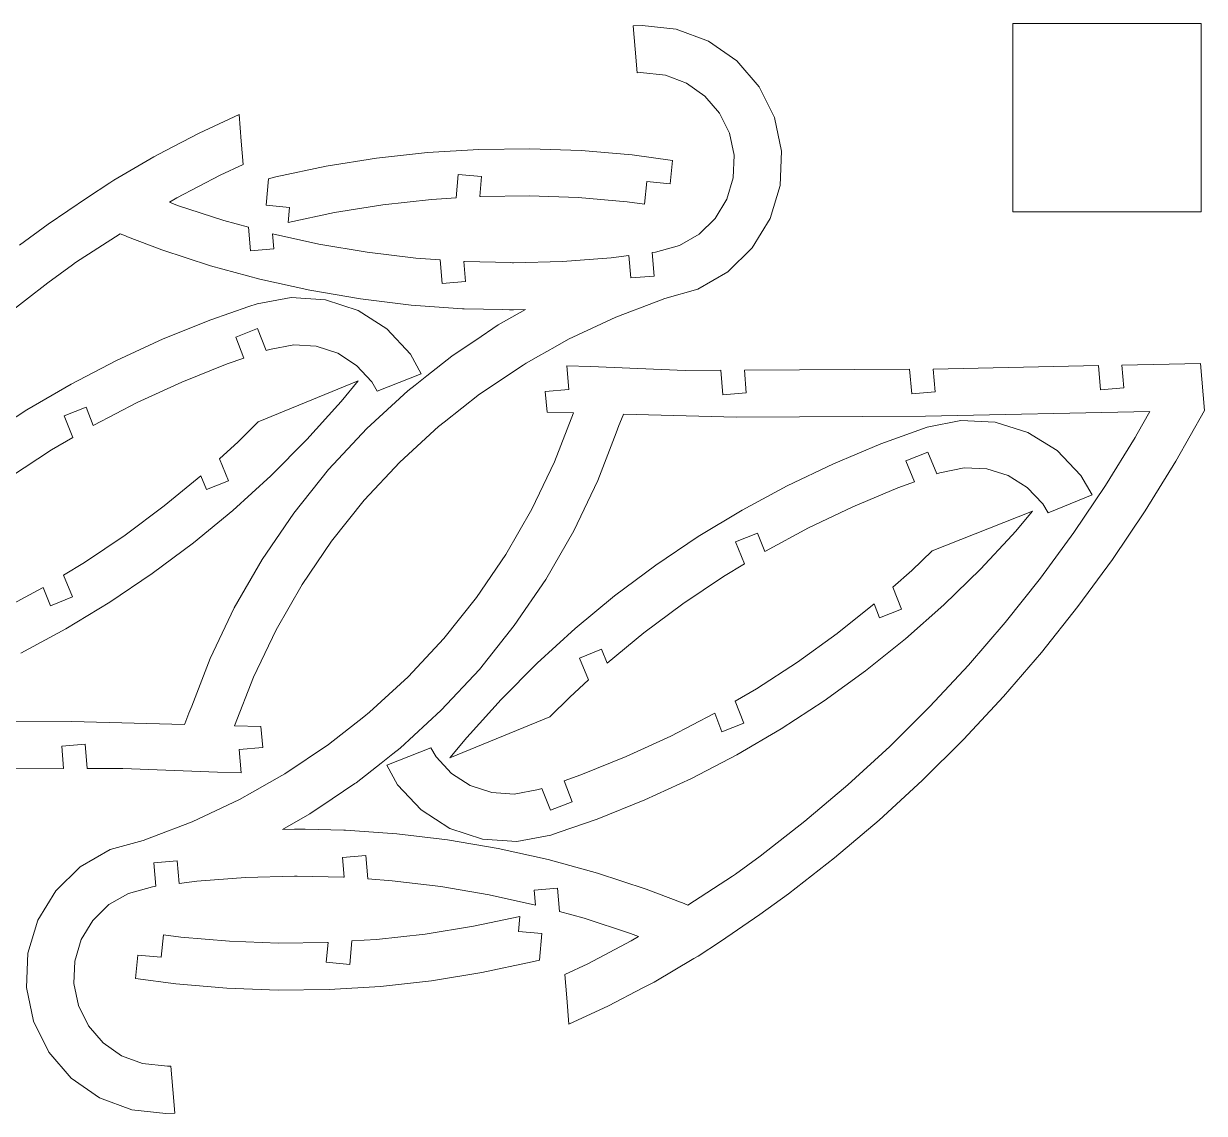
# Model space of a CAD drawing. Header units: millimetres. Extents: x -140 to 142, y -141 to 140.
# Drawn here: x -9.3 to 140.3, y -141.1 to -3 of the extents above; entities that cross this region are included whole.
import ezdxf

# ---------------------------------------------------------------- set-up
doc = ezdxf.new("R2010")
doc.units = ezdxf.units.MM
doc.header["$MEASUREMENT"] = 0
doc.layers.add('Layer 1', color=7, linetype='Continuous')

msp = doc.modelspace()

# ---------------------------------------------------------------- linework, layer by layer
at = {"layer": 'Layer 1', "lineweight": 20}
for points in [[(116.0317, -2.9766), (116.0317, -2.9766), (116.0317, -26.8432), (116.0317, -26.8432)], [(139.8984, -2.9766), (139.8984, -2.9766), (116.0317, -2.9766), (116.0317, -2.9766)], [(139.8984, -26.8432), (139.8984, -26.8432), (139.8984, -2.9766), (139.8984, -2.9766)], [(69.0688, -3.2104), (69.0688, -3.2104), (67.9568, -3.2568), (67.9568, -3.2568)], [(67.9568, -3.2568), (67.9568, -3.2568), (68.2052, -6.2349), (68.2052, -6.2349)], [(73.3999, -3.6727), (73.3999, -3.6727), (69.0688, -3.2104), (69.0688, -3.2104)], [(77.4803, -5.1969), (77.4803, -5.1969), (73.3999, -3.6727), (73.3999, -3.6727)], [(81.0539, -7.6873), (81.0539, -7.6873), (77.4803, -5.1969), (77.4803, -5.1969)], [(68.2052, -6.2349), (68.2052, -6.2349), (68.4531, -9.208), (68.4531, -9.208)], [(83.8966, -10.9876), (83.8966, -10.9876), (81.0539, -7.6873), (81.0539, -7.6873)], [(68.4531, -9.208), (68.4531, -9.208), (68.8756, -9.1903), (68.8756, -9.1903)], [(68.8756, -9.1903), (68.8756, -9.1903), (72.0176, -9.5257), (72.0176, -9.5257)], [(72.0176, -9.5257), (72.0176, -9.5257), (74.6869, -10.5228), (74.6869, -10.5228)], [(74.6869, -10.5228), (74.6869, -10.5228), (77.0246, -12.1519), (77.0246, -12.1519)], [(85.83, -14.8908), (85.83, -14.8908), (83.8966, -10.9876), (83.8966, -10.9876)], [(77.0246, -12.1519), (77.0246, -12.1519), (78.8842, -14.3109), (78.8842, -14.3109)], [(18.0092, -14.4978), (18.0092, -14.4978), (12.97, -16.8424), (12.97, -16.8424)], [(18.2892, -17.8548), (18.2892, -17.8548), (18.0092, -14.4978), (18.0092, -14.4978)], [(78.8842, -14.3109), (78.8842, -14.3109), (80.1489, -16.8642), (80.1489, -16.8642)], [(86.7327, -19.152), (86.7327, -19.152), (85.83, -14.8908), (85.83, -14.8908)], [(12.97, -16.8424), (12.97, -16.8424), (8.6399, -19.1089), (8.6399, -19.1089)], [(18.5371, -20.8278), (18.5371, -20.8278), (18.2892, -17.8548), (18.2892, -17.8548)], [(80.1489, -16.8642), (80.1489, -16.8642), (80.7395, -19.6518), (80.7395, -19.6518)], [(8.6399, -19.1089), (8.6399, -19.1089), (7.2164, -19.854), (7.2164, -19.854)], [(41.8876, -19.3051), (41.8876, -19.3051), (35.4331, -20.0204), (35.4331, -20.0204)], [(48.3694, -18.9064), (48.3694, -18.9064), (41.8876, -19.3051), (41.8876, -19.3051)], [(54.8629, -18.8252), (54.8629, -18.8252), (48.3694, -18.9064), (48.3694, -18.9064)], [(61.3526, -19.0619), (61.3526, -19.0619), (54.8629, -18.8252), (54.8629, -18.8252)], [(67.823, -19.6157), (67.823, -19.6157), (61.3526, -19.0619), (61.3526, -19.0619)], [(86.5482, -23.5038), (86.5482, -23.5038), (86.7327, -19.152), (86.7327, -19.152)], [(7.2164, -19.854), (7.2164, -19.854), (2.1585, -22.8254), (2.1585, -22.8254)], [(15.614, -22.18), (15.614, -22.18), (18.5371, -20.8278), (18.5371, -20.8278)], [(35.4331, -20.0204), (35.4331, -20.0204), (29.0213, -21.0506), (29.0213, -21.0506)], [(72.9037, -20.3022), (72.9037, -20.3022), (67.823, -19.6157), (67.823, -19.6157)], [(72.6265, -23.2778), (72.6265, -23.2778), (72.9037, -20.3022), (72.9037, -20.3022)], [(80.7395, -19.6518), (80.7395, -19.6518), (80.6188, -22.4986), (80.6188, -22.4986)], [(10.1193, -25.0562), (10.1193, -25.0562), (15.614, -22.18), (15.614, -22.18)], [(22.6676, -22.3933), (22.6676, -22.3933), (21.7501, -22.6346), (21.7501, -22.6346)], [(29.0213, -21.0506), (29.0213, -21.0506), (22.6676, -22.3933), (22.6676, -22.3933)], [(45.4941, -25.0612), (45.4941, -25.0612), (45.7708, -22.0907), (45.7708, -22.0907)], [(45.7708, -22.0907), (45.7708, -22.0907), (48.7413, -22.3675), (48.7413, -22.3675)], [(48.7413, -22.3675), (48.7413, -22.3675), (48.5076, -24.8758), (48.5076, -24.8758)], [(1.6171, -23.1434), (1.6171, -23.1434), (-1.1972, -24.9877), (-1.1972, -24.9877)], [(2.1585, -22.8254), (2.1585, -22.8254), (1.6171, -23.1434), (1.6171, -23.1434)], [(21.7501, -22.6346), (21.7501, -22.6346), (21.4376, -25.9887), (21.4376, -25.9887)], [(69.3908, -25.8484), (69.3908, -25.8484), (69.656, -23.0011), (69.656, -23.0011)], [(69.656, -23.0011), (69.656, -23.0011), (72.6265, -23.2778), (72.6265, -23.2778)], [(80.6188, -22.4986), (80.6188, -22.4986), (79.7944, -25.2262), (79.7944, -25.2262)], [(85.288, -27.6733), (85.288, -27.6733), (86.5482, -23.5038), (86.5482, -23.5038)], [(-1.1972, -24.9877), (-1.1972, -24.9877), (-6.1645, -28.3956), (-6.1645, -28.3956)], [(9.1891, -25.6026), (9.1891, -25.6026), (10.1193, -25.0562), (10.1193, -25.0562)], [(36.2355, -25.9347), (36.2355, -25.9347), (42.3997, -25.2516), (42.3997, -25.2516)], [(42.3997, -25.2516), (42.3997, -25.2516), (45.4941, -25.0612), (45.4941, -25.0612)], [(48.5076, -24.8758), (48.5076, -24.8758), (48.59, -24.8708), (48.59, -24.8708)], [(48.59, -24.8708), (48.59, -24.8708), (54.7915, -24.7933), (54.7915, -24.7933)], [(54.7915, -24.7933), (54.7915, -24.7933), (60.9893, -25.0193), (60.9893, -25.0193)], [(60.9893, -25.0193), (60.9893, -25.0193), (67.1687, -25.5481), (67.1687, -25.5481)], [(79.7944, -25.2262), (79.7944, -25.2262), (78.3181, -27.6633), (78.3181, -27.6633)], [(10.1905, -26.0037), (10.1905, -26.0037), (9.1891, -25.6026), (9.1891, -25.6026)], [(16.0857, -27.9301), (16.0857, -27.9301), (10.1905, -26.0037), (10.1905, -26.0037)], [(21.4376, -25.9887), (21.4376, -25.9887), (24.4081, -26.2654), (24.4081, -26.2654)], [(24.4081, -26.2654), (24.4081, -26.2654), (24.2315, -28.1612), (24.2315, -28.1612)], [(24.2315, -28.1612), (24.2315, -28.1612), (30.1121, -26.9186), (30.1121, -26.9186)], [(30.1121, -26.9186), (30.1121, -26.9186), (36.2355, -25.9347), (36.2355, -25.9347)], [(67.1687, -25.5481), (67.1687, -25.5481), (69.3908, -25.8484), (69.3908, -25.8484)], [(116.0317, -26.8432), (116.0317, -26.8432), (139.8984, -26.8432), (139.8984, -26.8432)], [(-6.1645, -28.3956), (-6.1645, -28.3956), (-9.8207, -31.0293), (-9.8207, -31.0293)], [(19.1924, -28.7794), (19.1924, -28.7794), (16.0857, -27.9301), (16.0857, -27.9301)], [(78.3181, -27.6633), (78.3181, -27.6633), (76.2825, -29.6571), (76.2825, -29.6571)], [(83.0313, -31.3989), (83.0313, -31.3989), (85.288, -27.6733), (85.288, -27.6733)], [(-2.7262, -33.2606), (-2.7262, -33.2606), (2.9553, -29.6091), (2.9553, -29.6091)], [(2.9553, -29.6091), (2.9553, -29.6091), (3.6106, -29.8716), (3.6106, -29.8716)], [(3.6106, -29.8716), (3.6106, -29.8716), (3.8891, -29.9832), (3.8891, -29.9832)], [(19.4403, -31.7525), (19.4403, -31.7525), (19.1924, -28.7794), (19.1924, -28.7794)], [(28.1234, -30.9067), (28.1234, -30.9067), (22.2551, -29.6071), (22.2551, -29.6071)], [(22.2551, -29.6071), (22.2551, -29.6071), (22.4133, -31.5045), (22.4133, -31.5045)], [(76.2825, -29.6571), (76.2825, -29.6571), (73.8152, -31.0825), (73.8152, -31.0825)], [(3.8891, -29.9832), (3.8891, -29.9832), (8.1989, -31.6289), (8.1989, -31.6289)], [(34.237, -31.9498), (34.237, -31.9498), (28.1234, -30.9067), (28.1234, -30.9067)], [(73.8152, -31.0825), (73.8152, -31.0825), (70.7722, -31.9337), (70.7722, -31.9337)], [(79.9195, -34.4468), (79.9195, -34.4468), (83.0313, -31.3989), (83.0313, -31.3989)], [(8.1989, -31.6289), (8.1989, -31.6289), (14.3717, -33.6459), (14.3717, -33.6459)], [(22.4133, -31.5045), (22.4133, -31.5045), (19.4403, -31.7525), (19.4403, -31.7525)], [(40.3943, -32.6927), (40.3943, -32.6927), (34.237, -31.9498), (34.237, -31.9498)], [(43.4867, -32.913), (43.4867, -32.913), (40.3943, -32.6927), (40.3943, -32.6927)], [(65.165, -32.6362), (65.165, -32.6362), (58.9808, -33.1052), (58.9808, -33.1052)], [(67.3899, -32.3575), (67.3899, -32.3575), (65.165, -32.6362), (65.165, -32.6362)], [(67.6275, -35.2072), (67.6275, -35.2072), (67.3899, -32.3575), (67.3899, -32.3575)], [(70.7722, -31.9337), (70.7722, -31.9337), (70.3526, -31.9863), (70.3526, -31.9863)], [(70.3526, -31.9863), (70.3526, -31.9863), (70.6005, -34.9593), (70.6005, -34.9593)], [(-6.2375, -35.8009), (-6.2375, -35.8009), (-3.1097, -33.5349), (-3.1097, -33.5349)], [(-3.1097, -33.5349), (-3.1097, -33.5349), (-2.7262, -33.2606), (-2.7262, -33.2606)], [(14.3717, -33.6459), (14.3717, -33.6459), (20.6358, -35.3585), (20.6358, -35.3585)], [(43.7346, -35.886), (43.7346, -35.886), (43.4867, -32.913), (43.4867, -32.913)], [(46.5806, -33.1335), (46.5806, -33.1335), (46.4983, -33.1276), (46.4983, -33.1276)], [(46.4983, -33.1276), (46.4983, -33.1276), (46.7076, -35.6381), (46.7076, -35.6381)], [(52.4206, -33.2631), (52.4206, -33.2631), (46.5806, -33.1335), (46.5806, -33.1335)], [(52.6477, -33.2681), (52.6477, -33.2681), (52.4206, -33.2631), (52.4206, -33.2631)], [(52.781, -33.271), (52.781, -33.271), (52.6477, -33.2681), (52.6477, -33.2681)], [(58.9808, -33.1052), (58.9808, -33.1052), (52.781, -33.271), (52.781, -33.271)], [(-11.8837, -40.2157), (-11.8837, -40.2157), (-6.2375, -35.8009), (-6.2375, -35.8009)], [(20.6358, -35.3585), (20.6358, -35.3585), (26.9762, -36.7627), (26.9762, -36.7627)], [(46.7076, -35.6381), (46.7076, -35.6381), (43.7346, -35.886), (43.7346, -35.886)], [(70.6005, -34.9593), (70.6005, -34.9593), (67.6275, -35.2072), (67.6275, -35.2072)], [(76.1479, -36.6257), (76.1479, -36.6257), (79.9195, -34.4468), (79.9195, -34.4468)], [(26.9762, -36.7627), (26.9762, -36.7627), (33.3778, -37.855), (33.3778, -37.855)], [(71.9531, -37.7991), (71.9531, -37.7991), (76.1479, -36.6257), (76.1479, -36.6257)], [(19.2579, -38.8326), (19.2579, -38.8326), (14.4126, -40.5084), (14.4126, -40.5084)], [(20.3095, -38.4688), (20.3095, -38.4688), (19.2579, -38.8326), (19.2579, -38.8326)], [(24.5911, -37.6681), (24.5911, -37.6681), (20.3095, -38.4688), (20.3095, -38.4688)], [(28.9375, -37.9564), (28.9375, -37.9564), (24.5911, -37.6681), (24.5911, -37.6681)], [(33.0757, -39.3158), (33.0757, -39.3158), (28.9375, -37.9564), (28.9375, -37.9564)], [(33.3778, -37.855), (33.3778, -37.855), (39.825, -38.6328), (39.825, -38.6328)], [(39.825, -38.6328), (39.825, -38.6328), (46.3026, -39.0943), (46.3026, -39.0943)], [(65.7532, -40.1505), (65.7532, -40.1505), (70.8716, -38.2093), (70.8716, -38.2093)], [(70.8716, -38.2093), (70.8716, -38.2093), (71.9531, -37.7991), (71.9531, -37.7991)], [(36.7462, -41.6609), (36.7462, -41.6609), (33.0757, -39.3158), (33.0757, -39.3158)], [(46.3026, -39.0943), (46.3026, -39.0943), (46.523, -39.0992), (46.523, -39.0992)], [(46.523, -39.0992), (46.523, -39.0992), (51.4111, -39.2077), (51.4111, -39.2077)], [(54.2957, -39.1982), (54.2957, -39.1982), (50.8429, -41.1527), (50.8429, -41.1527)], [(51.4111, -39.2077), (51.4111, -39.2077), (52.2887, -39.2271), (52.2887, -39.2271)], [(52.2887, -39.2271), (52.2887, -39.2271), (52.5158, -39.2322), (52.5158, -39.2322)], [(52.5158, -39.2322), (52.5158, -39.2322), (52.7951, -39.2384), (52.7951, -39.2384)], [(52.7951, -39.2384), (52.7951, -39.2384), (54.2957, -39.1982), (54.2957, -39.1982)], [(59.7504, -42.9677), (59.7504, -42.9677), (65.7532, -40.1505), (65.7532, -40.1505)], [(14.4126, -40.5084), (14.4126, -40.5084), (8.3864, -42.9289), (8.3864, -42.9289)], [(17.5743, -42.7051), (17.5743, -42.7051), (20.3509, -41.614), (20.3509, -41.614)], [(20.3509, -41.614), (20.3509, -41.614), (21.4419, -44.3906), (21.4419, -44.3906)], [(39.7188, -44.8446), (39.7188, -44.8446), (36.7462, -41.6609), (36.7462, -41.6609)], [(50.8429, -41.1527), (50.8429, -41.1527), (47.9842, -43.0725), (47.9842, -43.0725)], [(8.3864, -42.9289), (8.3864, -42.9289), (2.4862, -45.6413), (2.4862, -45.6413)], [(18.6201, -45.3666), (18.6201, -45.3666), (17.5743, -42.7051), (17.5743, -42.7051)], [(47.9842, -43.0725), (47.9842, -43.0725), (45.1255, -44.9922), (45.1255, -44.9922)], [(58.0757, -43.9157), (58.0757, -43.9157), (59.7504, -42.9677), (59.7504, -42.9677)], [(21.4419, -44.3906), (21.4419, -44.3906), (21.8416, -44.2524), (21.8416, -44.2524)], [(21.8416, -44.2524), (21.8416, -44.2524), (24.9477, -43.6715), (24.9477, -43.6715)], [(24.9477, -43.6715), (24.9477, -43.6715), (27.7908, -43.8602), (27.7908, -43.8602)], [(27.7908, -43.8602), (27.7908, -43.8602), (30.4979, -44.7494), (30.4979, -44.7494)], [(30.4979, -44.7494), (30.4979, -44.7494), (32.899, -46.2835), (32.899, -46.2835)], [(41.0863, -47.3477), (41.0863, -47.3477), (39.7188, -44.8446), (39.7188, -44.8446)], [(55.9409, -45.1241), (55.9409, -45.1241), (58.0757, -43.9157), (58.0757, -43.9157)], [(2.4862, -45.6413), (2.4862, -45.6413), (-3.2747, -48.639), (-3.2747, -48.639)], [(10.746, -48.4112), (10.746, -48.4112), (16.501, -46.0996), (16.501, -46.0996)], [(16.501, -46.0996), (16.501, -46.0996), (18.6201, -45.3666), (18.6201, -45.3666)], [(32.899, -46.2835), (32.899, -46.2835), (34.8438, -48.3662), (34.8438, -48.3662)], [(44.96, -45.1034), (44.96, -45.1034), (41.8092, -47.5877), (41.8092, -47.5877)], [(45.1255, -44.9922), (45.1255, -44.9922), (44.96, -45.1034), (44.96, -45.1034)], [(48.4751, -49.9309), (48.4751, -49.9309), (53.9799, -46.2342), (53.9799, -46.2342)], [(53.9799, -46.2342), (53.9799, -46.2342), (54.3658, -46.0157), (54.3658, -46.0157)], [(54.3658, -46.0157), (54.3658, -46.0157), (55.9409, -45.1241), (55.9409, -45.1241)], [(62.5259, -46.4328), (62.5259, -46.4328), (59.5258, -46.3555), (59.5258, -46.3555)], [(59.5258, -46.3555), (59.5258, -46.3555), (59.7737, -49.3285), (59.7737, -49.3285)], [(126.8777, -46.282), (126.8777, -46.282), (105.962, -46.7632), (105.962, -46.7632)], [(127.1353, -49.3711), (127.1353, -49.3711), (126.8777, -46.282), (126.8777, -46.282)], [(139.8151, -46.0375), (139.8151, -46.0375), (129.8701, -46.2663), (129.8701, -46.2663)], [(129.8701, -46.2663), (129.8701, -46.2663), (130.1083, -49.1232), (130.1083, -49.1232)], [(140.3108, -51.9824), (140.3108, -51.9824), (139.8151, -46.0375), (139.8151, -46.0375)], [(35.4889, -49.5473), (35.4889, -49.5473), (41.0863, -47.3477), (41.0863, -47.3477)], [(41.8092, -47.5877), (41.8092, -47.5877), (40.311, -48.769), (40.311, -48.769)], [(74.5419, -46.9276), (74.5419, -46.9276), (62.5259, -46.4328), (62.5259, -46.4328)], [(79.0305, -46.9041), (79.0305, -46.9041), (74.5419, -46.9276), (74.5419, -46.9276)], [(79.2881, -49.9933), (79.2881, -49.9933), (79.0305, -46.9041), (79.0305, -46.9041)], [(102.9696, -46.7789), (102.9696, -46.7789), (82.0229, -46.8885), (82.0229, -46.8885)], [(82.0229, -46.8885), (82.0229, -46.8885), (82.2611, -49.7453), (82.2611, -49.7453)], [(103.2272, -49.868), (103.2272, -49.868), (102.9696, -46.7789), (102.9696, -46.7789)], [(105.962, -46.7632), (105.962, -46.7632), (106.2002, -49.6201), (106.2002, -49.6201)], [(-3.2747, -48.639), (-3.2747, -48.639), (-8.8818, -51.915), (-8.8818, -51.915)], [(5.1108, -51.0016), (5.1108, -51.0016), (10.746, -48.4112), (10.746, -48.4112)], [(33.0875, -48.2448), (33.0875, -48.2448), (20.4153, -53.4344), (20.4153, -53.4344)], [(30.9582, -50.8502), (30.9582, -50.8502), (33.0875, -48.2448), (33.0875, -48.2448)], [(34.8438, -48.3662), (34.8438, -48.3662), (35.4889, -49.5473), (35.4889, -49.5473)], [(40.311, -48.769), (40.311, -48.769), (39.3954, -49.4909), (39.3954, -49.4909)], [(59.7737, -49.3285), (59.7737, -49.3285), (56.8007, -49.5765), (56.8007, -49.5765)], [(130.1083, -49.1232), (130.1083, -49.1232), (127.1353, -49.3711), (127.1353, -49.3711)], [(30.5375, -51.3163), (30.5375, -51.3163), (30.9582, -50.8502), (30.9582, -50.8502)], [(39.3954, -49.4909), (39.3954, -49.4909), (34.1813, -54.2898), (34.1813, -54.2898)], [(44.0049, -53.4556), (44.0049, -53.4556), (48.4751, -49.9309), (48.4751, -49.9309)], [(56.8007, -49.5765), (56.8007, -49.5765), (57.0215, -52.2243), (57.0215, -52.2243)], [(82.2611, -49.7453), (82.2611, -49.7453), (79.2881, -49.9933), (79.2881, -49.9933)], [(106.2002, -49.6201), (106.2002, -49.6201), (103.2272, -49.868), (103.2272, -49.868)], [(-8.8818, -51.915), (-8.8818, -51.915), (-14.3221, -55.4614), (-14.3221, -55.4614)], [(-4.1601, -52.6526), (-4.1601, -52.6526), (-1.3833, -51.5615), (-1.3833, -51.5615)], [(-1.3833, -51.5615), (-1.3833, -51.5615), (-0.4619, -53.9062), (-0.4619, -53.9062)], [(-0.3907, -53.8645), (-0.3907, -53.8645), (5.1108, -51.0016), (5.1108, -51.0016)], [(26.6074, -55.6714), (26.6074, -55.6714), (30.5375, -51.3163), (30.5375, -51.3163)], [(57.0215, -52.2243), (57.0215, -52.2243), (60.3625, -52.3103), (60.3625, -52.3103)], [(60.3625, -52.3103), (60.3625, -52.3103), (57.9703, -58.4947), (57.9703, -58.4947)], [(104.9612, -52.7182), (104.9612, -52.7182), (133.3788, -52.1276), (133.3788, -52.1276)], [(133.3788, -52.1276), (133.3788, -52.1276), (131.7741, -54.9728), (131.7741, -54.9728)], [(136.6744, -58.4298), (136.6744, -58.4298), (140.3108, -51.9824), (140.3108, -51.9824)], [(-3.0689, -55.4292), (-3.0689, -55.4292), (-4.1601, -52.6526), (-4.1601, -52.6526)], [(20.4153, -53.4344), (20.4153, -53.4344), (17.9003, -55.9612), (17.9003, -55.9612)], [(43.2681, -54.0365), (43.2681, -54.0365), (44.0049, -53.4556), (44.0049, -53.4556)], [(66.1424, -53.9071), (66.1424, -53.9071), (66.6574, -52.5758), (66.6574, -52.5758)], [(66.6574, -52.5758), (66.6574, -52.5758), (66.6965, -52.4746), (66.6965, -52.4746)], [(66.6965, -52.4746), (66.6965, -52.4746), (81.0221, -52.8434), (81.0221, -52.8434)], [(81.0221, -52.8434), (81.0221, -52.8434), (104.9612, -52.7182), (104.9612, -52.7182)], [(109.4478, -53.2548), (109.4478, -53.2548), (105.1781, -54.1165), (105.1781, -54.1165)], [(113.7977, -53.4811), (113.7977, -53.4811), (109.4478, -53.2548), (109.4478, -53.2548)], [(117.9549, -54.7814), (117.9549, -54.7814), (113.7977, -53.4811), (113.7977, -53.4811)], [(-0.4619, -53.9062), (-0.4619, -53.9062), (-0.3907, -53.8645), (-0.3907, -53.8645)], [(34.1813, -54.2898), (34.1813, -54.2898), (29.3481, -59.4722), (29.3481, -59.4722)], [(38.3891, -58.527), (38.3891, -58.527), (43.2681, -54.0365), (43.2681, -54.0365)], [(63.4525, -60.8608), (63.4525, -60.8608), (65.7911, -54.8152), (65.7911, -54.8152)], [(65.7911, -54.8152), (65.7911, -54.8152), (66.1424, -53.9071), (66.1424, -53.9071)], [(104.1317, -54.4952), (104.1317, -54.4952), (99.3108, -56.2401), (99.3108, -56.2401)], [(105.1781, -54.1165), (105.1781, -54.1165), (104.1317, -54.4952), (104.1317, -54.4952)], [(121.6585, -57.0739), (121.6585, -57.0739), (117.9549, -54.7814), (117.9549, -54.7814)], [(131.7741, -54.9728), (131.7741, -54.9728), (131.5346, -55.3974), (131.5346, -55.3974)], [(-5.7458, -56.9932), (-5.7458, -56.9932), (-3.0689, -55.4292), (-3.0689, -55.4292)], [(17.9003, -55.9612), (17.9003, -55.9612), (15.5193, -58.13), (15.5193, -58.13)], [(22.0262, -60.274), (22.0262, -60.274), (26.6074, -55.6714), (26.6074, -55.6714)], [(99.3108, -56.2401), (99.3108, -56.2401), (93.3198, -58.7463), (93.3198, -58.7463)], [(131.5346, -55.3974), (131.5346, -55.3974), (127.7706, -61.4967), (127.7706, -61.4967)], [(-10.9413, -60.38), (-10.9413, -60.38), (-5.7458, -56.9932), (-5.7458, -56.9932)], [(15.5193, -58.13), (15.5193, -58.13), (16.6499, -60.8908), (16.6499, -60.8908)], [(102.5034, -58.3914), (102.5034, -58.3914), (105.2641, -57.2608), (105.2641, -57.2608)], [(105.2641, -57.2608), (105.2641, -57.2608), (106.3949, -60.0216), (106.3949, -60.0216)], [(124.6762, -60.2148), (124.6762, -60.2148), (121.6585, -57.0739), (121.6585, -57.0739)], [(29.3481, -59.4722), (29.3481, -59.4722), (24.924, -65.0078), (24.924, -65.0078)], [(33.8665, -63.3763), (33.8665, -63.3763), (38.3891, -58.527), (38.3891, -58.527)], [(57.9703, -58.4947), (57.9703, -58.4947), (55.1136, -64.4787), (55.1136, -64.4787)], [(93.3198, -58.7463), (93.3198, -58.7463), (87.4587, -61.5425), (87.4587, -61.5425)], [(103.5872, -61.0377), (103.5872, -61.0377), (102.5034, -58.3914), (102.5034, -58.3914)], [(106.7924, -59.8777), (106.7924, -59.8777), (109.8899, -59.2525), (109.8899, -59.2525)], [(109.8899, -59.2525), (109.8899, -59.2525), (112.7354, -59.4006), (112.7354, -59.4006)], [(112.7354, -59.4006), (112.7354, -59.4006), (115.4549, -60.2512), (115.4549, -60.2512)], [(132.787, -64.7291), (132.787, -64.7291), (136.6744, -58.4298), (136.6744, -58.4298)], [(13.1675, -60.2594), (13.1675, -60.2594), (8.5313, -64.0845), (8.5313, -64.0845)], [(13.8891, -62.0214), (13.8891, -62.0214), (13.1675, -60.2594), (13.1675, -60.2594)], [(16.6499, -60.8908), (16.6499, -60.8908), (13.8891, -62.0214), (13.8891, -62.0214)], [(17.2251, -64.647), (17.2251, -64.647), (22.0262, -60.274), (22.0262, -60.274)], [(60.3997, -67.2558), (60.3997, -67.2558), (63.4525, -60.8608), (63.4525, -60.8608)], [(101.4787, -61.8009), (101.4787, -61.8009), (103.5872, -61.0377), (103.5872, -61.0377)], [(106.3949, -60.0216), (106.3949, -60.0216), (106.7924, -59.8777), (106.7924, -59.8777)], [(115.4549, -60.2512), (115.4549, -60.2512), (117.8777, -61.7509), (117.8777, -61.7509)], [(126.0793, -62.6982), (126.0793, -62.6982), (124.6762, -60.2148), (124.6762, -60.2148)], [(87.4587, -61.5425), (87.4587, -61.5425), (81.7413, -64.6221), (81.7413, -64.6221)], [(95.7572, -64.1943), (95.7572, -64.1943), (101.4787, -61.8009), (101.4787, -61.8009)], [(117.8777, -61.7509), (117.8777, -61.7509), (119.8518, -63.8056), (119.8518, -63.8056)], [(120.5139, -64.9774), (120.5139, -64.9774), (126.0793, -62.6982), (126.0793, -62.6982)], [(127.7706, -61.4967), (127.7706, -61.4967), (123.7695, -67.4432), (123.7695, -67.4432)], [(8.5313, -64.0845), (8.5313, -64.0845), (3.5602, -67.7928), (3.5602, -67.7928)], [(29.7267, -68.5561), (29.7267, -68.5561), (33.8665, -63.3763), (33.8665, -63.3763)], [(90.1596, -66.8648), (90.1596, -66.8648), (95.7572, -64.1943), (95.7572, -64.1943)], [(119.8518, -63.8056), (119.8518, -63.8056), (120.5139, -64.9774), (120.5139, -64.9774)], [(12.216, -68.7798), (12.216, -68.7798), (17.2251, -64.647), (17.2251, -64.647)], [(24.924, -65.0078), (24.924, -65.0078), (20.9347, -70.8645), (20.9347, -70.8645)], [(55.1136, -64.4787), (55.1136, -64.4787), (51.8092, -70.2276), (51.8092, -70.2276)], [(81.7413, -64.6221), (81.7413, -64.6221), (76.1814, -67.9778), (76.1814, -67.9778)], [(118.5476, -64.7592), (118.5476, -64.7592), (105.8028, -69.7676), (105.8028, -69.7676)], [(116.3813, -67.334), (116.3813, -67.334), (118.5476, -64.7592), (118.5476, -64.7592)], [(128.6547, -70.8705), (128.6547, -70.8705), (132.787, -64.7291), (132.787, -64.7291)], [(56.8683, -73.3995), (56.8683, -73.3995), (60.3997, -67.2558), (60.3997, -67.2558)], [(84.6994, -69.806), (84.6994, -69.806), (90.1596, -66.8648), (90.1596, -66.8648)], [(3.5602, -67.7928), (3.5602, -67.7928), (-1.5866, -71.2534), (-1.5866, -71.2534)], [(7.0107, -72.6627), (7.0107, -72.6627), (12.216, -68.7798), (12.216, -68.7798)], [(25.9938, -74.0365), (25.9938, -74.0365), (29.7267, -68.5561), (29.7267, -68.5561)], [(76.1814, -67.9778), (76.1814, -67.9778), (70.7924, -71.6014), (70.7924, -71.6014)], [(80.9132, -68.6479), (80.9132, -68.6479), (83.674, -67.5173), (83.674, -67.5173)], [(82.0438, -71.4087), (82.0438, -71.4087), (80.9132, -68.6479), (80.9132, -68.6479)], [(83.674, -67.5173), (83.674, -67.5173), (84.6288, -69.8486), (84.6288, -69.8486)], [(111.9621, -72.0926), (111.9621, -72.0926), (115.9539, -67.794), (115.9539, -67.794)], [(115.9539, -67.794), (115.9539, -67.794), (116.3813, -67.334), (116.3813, -67.334)], [(123.7695, -67.4432), (123.7695, -67.4432), (119.5374, -73.2277), (119.5374, -73.2277)], [(51.8092, -70.2276), (51.8092, -70.2276), (48.0763, -75.7079), (48.0763, -75.7079)], [(84.6288, -69.8486), (84.6288, -69.8486), (84.6994, -69.806), (84.6994, -69.806)], [(105.8028, -69.7676), (105.8028, -69.7676), (103.2518, -72.2582), (103.2518, -72.2582)], [(-1.5866, -71.2534), (-1.5866, -71.2534), (-4.2408, -72.8554), (-4.2408, -72.8554)], [(20.9347, -70.8645), (20.9347, -70.8645), (17.4033, -77.0083), (17.4033, -77.0083)], [(70.7924, -71.6014), (70.7924, -71.6014), (65.5871, -75.4842), (65.5871, -75.4842)], [(79.3896, -73.0107), (79.3896, -73.0107), (82.0438, -71.4087), (82.0438, -71.4087)], [(124.284, -76.8445), (124.284, -76.8445), (128.6547, -70.8705), (128.6547, -70.8705)], [(-4.2408, -72.8554), (-4.2408, -72.8554), (-3.1101, -75.6162), (-3.1101, -75.6162)], [(1.6216, -76.2863), (1.6216, -76.2863), (7.0107, -72.6627), (7.0107, -72.6627)], [(74.2429, -76.4713), (74.2429, -76.4713), (79.3896, -73.0107), (79.3896, -73.0107)], [(103.2518, -72.2582), (103.2518, -72.2582), (100.8401, -74.3928), (100.8401, -74.3928)], [(107.3158, -76.6294), (107.3158, -76.6294), (111.9621, -72.0926), (111.9621, -72.0926)], [(119.5374, -73.2277), (119.5374, -73.2277), (115.081, -78.8411), (115.081, -78.8411)], [(-6.8964, -74.4581), (-6.8964, -74.4581), (-12.3566, -77.3993), (-12.3566, -77.3993)], [(-6.8257, -74.4155), (-6.8257, -74.4155), (-6.8964, -74.4581), (-6.8964, -74.4581)], [(-5.871, -76.7468), (-5.871, -76.7468), (-6.8257, -74.4155), (-6.8257, -74.4155)], [(22.6894, -79.7854), (22.6894, -79.7854), (25.9938, -74.0365), (25.9938, -74.0365)], [(52.879, -79.2563), (52.879, -79.2563), (56.8683, -73.3995), (56.8683, -73.3995)], [(100.8401, -74.3928), (100.8401, -74.3928), (101.9311, -77.1695), (101.9311, -77.1695)], [(-3.1101, -75.6162), (-3.1101, -75.6162), (-5.871, -76.7468), (-5.871, -76.7468)], [(-3.9382, -79.642), (-3.9382, -79.642), (1.6216, -76.2863), (1.6216, -76.2863)], [(48.0763, -75.7079), (48.0763, -75.7079), (43.9365, -80.8878), (43.9365, -80.8878)], [(65.5871, -75.4842), (65.5871, -75.4842), (60.5779, -79.6171), (60.5779, -79.6171)], [(17.4033, -77.0083), (17.4033, -77.0083), (14.3505, -83.4033), (14.3505, -83.4033)], [(69.2717, -80.1796), (69.2717, -80.1796), (74.2429, -76.4713), (74.2429, -76.4713)], [(98.4582, -76.4885), (98.4582, -76.4885), (93.7679, -80.2471), (93.7679, -80.2471)], [(99.1546, -78.2606), (99.1546, -78.2606), (98.4582, -76.4885), (98.4582, -76.4885)], [(101.9311, -77.1695), (101.9311, -77.1695), (99.1546, -78.2606), (99.1546, -78.2606)], [(102.4528, -80.9335), (102.4528, -80.9335), (107.3158, -76.6294), (107.3158, -76.6294)], [(119.6815, -82.6419), (119.6815, -82.6419), (124.284, -76.8445), (124.284, -76.8445)], [(48.4549, -84.7919), (48.4549, -84.7919), (52.879, -79.2563), (52.879, -79.2563)], [(115.081, -78.8411), (115.081, -78.8411), (110.4071, -84.2748), (110.4071, -84.2748)], [(-9.6556, -82.7216), (-9.6556, -82.7216), (-3.9382, -79.642), (-3.9382, -79.642)], [(19.8327, -85.7694), (19.8327, -85.7694), (22.6894, -79.7854), (22.6894, -79.7854)], [(60.5779, -79.6171), (60.5779, -79.6171), (55.7769, -83.9901), (55.7769, -83.9901)], [(64.6355, -84.0047), (64.6355, -84.0047), (69.2717, -80.1796), (69.2717, -80.1796)], [(93.7679, -80.2471), (93.7679, -80.2471), (88.7443, -83.884), (88.7443, -83.884)], [(43.9365, -80.8878), (43.9365, -80.8878), (39.4139, -85.7371), (39.4139, -85.7371)], [(61.1531, -83.3733), (61.1531, -83.3733), (63.914, -82.2427), (63.914, -82.2427)], [(63.914, -82.2427), (63.914, -82.2427), (64.6355, -84.0047), (64.6355, -84.0047)], [(97.3851, -84.9945), (97.3851, -84.9945), (102.4528, -80.9335), (102.4528, -80.9335)], [(14.3505, -83.4033), (14.3505, -83.4033), (12.0119, -89.4489), (12.0119, -89.4489)], [(62.2837, -86.1341), (62.2837, -86.1341), (61.1531, -83.3733), (61.1531, -83.3733)], [(114.8545, -88.2537), (114.8545, -88.2537), (119.6815, -82.6419), (119.6815, -82.6419)], [(43.6217, -89.9742), (43.6217, -89.9742), (48.4549, -84.7919), (48.4549, -84.7919)], [(55.7769, -83.9901), (55.7769, -83.9901), (51.1956, -88.5927), (51.1956, -88.5927)], [(88.7443, -83.884), (88.7443, -83.884), (83.5488, -87.2709), (83.5488, -87.2709)], [(92.1251, -88.8027), (92.1251, -88.8027), (97.3851, -84.9945), (97.3851, -84.9945)], [(110.4071, -84.2748), (110.4071, -84.2748), (105.5231, -89.5203), (105.5231, -89.5203)], [(17.4405, -91.9538), (17.4405, -91.9538), (19.8327, -85.7694), (19.8327, -85.7694)], [(39.4139, -85.7371), (39.4139, -85.7371), (34.535, -90.2276), (34.535, -90.2276)], [(59.9028, -88.3029), (59.9028, -88.3029), (62.2837, -86.1341), (62.2837, -86.1341)], [(83.5488, -87.2709), (83.5488, -87.2709), (80.8719, -88.8348), (80.8719, -88.8348)], [(109.8103, -93.6711), (109.8103, -93.6711), (114.8545, -88.2537), (114.8545, -88.2537)], [(12.0119, -89.4489), (12.0119, -89.4489), (11.6606, -90.3569), (11.6606, -90.3569)], [(51.1956, -88.5927), (51.1956, -88.5927), (47.2655, -92.9478), (47.2655, -92.9478)], [(57.3877, -90.8296), (57.3877, -90.8296), (59.9028, -88.3029), (59.9028, -88.3029)], [(80.8719, -88.8348), (80.8719, -88.8348), (81.9632, -91.6115), (81.9632, -91.6115)], [(86.6849, -92.3491), (86.6849, -92.3491), (92.1251, -88.8027), (92.1251, -88.8027)], [(105.5231, -89.5203), (105.5231, -89.5203), (100.4363, -94.5696), (100.4363, -94.5696)], [(11.6606, -90.3569), (11.6606, -90.3569), (11.1456, -91.6883), (11.1456, -91.6883)], [(33.7982, -90.8085), (33.7982, -90.8085), (29.3279, -94.3332), (29.3279, -94.3332)], [(34.535, -90.2276), (34.535, -90.2276), (33.7982, -90.8085), (33.7982, -90.8085)], [(38.4076, -94.7731), (38.4076, -94.7731), (43.6217, -89.9742), (43.6217, -89.9742)], [(44.7155, -96.0193), (44.7155, -96.0193), (57.3877, -90.8296), (57.3877, -90.8296)], [(78.1937, -90.3996), (78.1937, -90.3996), (72.6922, -93.2625), (72.6922, -93.2625)], [(78.265, -90.3579), (78.265, -90.3579), (78.1937, -90.3996), (78.1937, -90.3996)], [(79.1864, -92.7026), (79.1864, -92.7026), (78.265, -90.3579), (78.265, -90.3579)], [(-3.2191, -91.4207), (-3.2191, -91.4207), (-27.1582, -91.5459), (-27.1582, -91.5459)], [(11.1065, -91.7895), (11.1065, -91.7895), (-3.2191, -91.4207), (-3.2191, -91.4207)], [(11.1456, -91.6883), (11.1456, -91.6883), (11.1065, -91.7895), (11.1065, -91.7895)], [(20.7815, -92.0398), (20.7815, -92.0398), (17.4405, -91.9538), (17.4405, -91.9538)], [(21.0024, -94.6876), (21.0024, -94.6876), (20.7815, -92.0398), (20.7815, -92.0398)], [(81.9632, -91.6115), (81.9632, -91.6115), (79.1864, -92.7026), (79.1864, -92.7026)], [(81.0777, -95.625), (81.0777, -95.625), (86.6849, -92.3491), (86.6849, -92.3491)], [(46.8449, -93.4139), (46.8449, -93.4139), (44.7155, -96.0193), (44.7155, -96.0193)], [(47.2655, -92.9478), (47.2655, -92.9478), (46.8449, -93.4139), (46.8449, -93.4139)], [(72.6922, -93.2625), (72.6922, -93.2625), (67.057, -95.8529), (67.057, -95.8529)], [(104.5569, -98.8859), (104.5569, -98.8859), (109.8103, -93.6711), (109.8103, -93.6711)], [(-4.4581, -94.5187), (-4.4581, -94.5187), (-1.4851, -94.2708), (-1.4851, -94.2708)], [(-4.2199, -97.3756), (-4.2199, -97.3756), (-4.4581, -94.5187), (-4.4581, -94.5187)], [(-1.4851, -94.2708), (-1.4851, -94.2708), (-1.2275, -97.36), (-1.2275, -97.36)], [(18.0293, -94.9355), (18.0293, -94.9355), (21.0024, -94.6876), (21.0024, -94.6876)], [(18.2773, -97.9086), (18.2773, -97.9086), (18.0293, -94.9355), (18.0293, -94.9355)], [(29.3279, -94.3332), (29.3279, -94.3332), (23.8231, -98.0299), (23.8231, -98.0299)], [(35.9938, -96.6764), (35.9938, -96.6764), (37.492, -95.4951), (37.492, -95.4951)], [(42.3142, -94.7168), (42.3142, -94.7168), (36.7167, -96.9164), (36.7167, -96.9164)], [(37.492, -95.4951), (37.492, -95.4951), (38.4076, -94.7731), (38.4076, -94.7731)], [(42.9593, -95.8979), (42.9593, -95.8979), (42.3142, -94.7168), (42.3142, -94.7168)], [(75.3169, -98.6228), (75.3169, -98.6228), (81.0777, -95.625), (81.0777, -95.625)], [(100.4363, -94.5696), (100.4363, -94.5696), (95.1548, -99.4148), (95.1548, -99.4148)], [(32.843, -99.1607), (32.843, -99.1607), (35.9938, -96.6764), (35.9938, -96.6764)], [(36.7167, -96.9164), (36.7167, -96.9164), (38.0843, -99.4195), (38.0843, -99.4195)], [(44.904, -97.9806), (44.904, -97.9806), (42.9593, -95.8979), (42.9593, -95.8979)], [(67.057, -95.8529), (67.057, -95.8529), (61.302, -98.1645), (61.302, -98.1645)], [(-25.1666, -97.4852), (-25.1666, -97.4852), (-4.2199, -97.3756), (-4.2199, -97.3756)], [(-1.2275, -97.36), (-1.2275, -97.36), (3.2611, -97.3365), (3.2611, -97.3365)], [(3.2611, -97.3365), (3.2611, -97.3365), (15.2771, -97.8313), (15.2771, -97.8313)], [(15.2771, -97.8313), (15.2771, -97.8313), (18.2773, -97.9086), (18.2773, -97.9086)], [(23.4372, -98.2484), (23.4372, -98.2484), (21.8621, -99.14), (21.8621, -99.14)], [(23.8231, -98.0299), (23.8231, -98.0299), (23.4372, -98.2484), (23.4372, -98.2484)], [(47.3051, -99.5147), (47.3051, -99.5147), (44.904, -97.9806), (44.904, -97.9806)], [(61.302, -98.1645), (61.302, -98.1645), (59.1829, -98.8975), (59.1829, -98.8975)], [(69.4166, -101.3352), (69.4166, -101.3352), (75.3169, -98.6228), (75.3169, -98.6228)], [(21.8621, -99.14), (21.8621, -99.14), (19.7273, -100.3484), (19.7273, -100.3484)], [(29.8188, -101.1916), (29.8188, -101.1916), (32.6775, -99.2718), (32.6775, -99.2718)], [(32.6775, -99.2718), (32.6775, -99.2718), (32.843, -99.1607), (32.843, -99.1607)], [(38.0843, -99.4195), (38.0843, -99.4195), (41.0568, -102.6032), (41.0568, -102.6032)], [(50.0122, -100.4039), (50.0122, -100.4039), (47.3051, -99.5147), (47.3051, -99.5147)], [(55.9614, -100.0117), (55.9614, -100.0117), (52.8553, -100.5926), (52.8553, -100.5926)], [(56.3611, -99.8735), (56.3611, -99.8735), (55.9614, -100.0117), (55.9614, -100.0117)], [(57.4521, -102.6501), (57.4521, -102.6501), (56.3611, -99.8735), (56.3611, -99.8735)], [(59.1829, -98.8975), (59.1829, -98.8975), (60.2287, -101.559), (60.2287, -101.559)], [(95.1548, -99.4148), (95.1548, -99.4148), (89.6867, -104.0484), (89.6867, -104.0484)], [(99.1023, -103.8899), (99.1023, -103.8899), (104.5569, -98.8859), (104.5569, -98.8859)], [(18.0526, -101.2964), (18.0526, -101.2964), (12.0498, -104.1135), (12.0498, -104.1135)], [(19.7273, -100.3484), (19.7273, -100.3484), (18.0526, -101.2964), (18.0526, -101.2964)], [(26.9601, -103.1114), (26.9601, -103.1114), (29.8188, -101.1916), (29.8188, -101.1916)], [(52.8553, -100.5926), (52.8553, -100.5926), (50.0122, -100.4039), (50.0122, -100.4039)], [(60.2287, -101.559), (60.2287, -101.559), (57.4521, -102.6501), (57.4521, -102.6501)], [(63.3904, -103.7556), (63.3904, -103.7556), (69.4166, -101.3352), (69.4166, -101.3352)], [(23.5073, -105.0658), (23.5073, -105.0658), (26.9601, -103.1114), (26.9601, -103.1114)], [(41.0568, -102.6032), (41.0568, -102.6032), (44.7273, -104.9483), (44.7273, -104.9483)], [(12.0498, -104.1135), (12.0498, -104.1135), (6.9315, -106.0548), (6.9315, -106.0548)], [(58.5452, -105.4315), (58.5452, -105.4315), (63.3904, -103.7556), (63.3904, -103.7556)], [(89.6867, -104.0484), (89.6867, -104.0484), (84.0405, -108.4632), (84.0405, -108.4632)], [(93.4549, -108.6753), (93.4549, -108.6753), (99.1023, -103.8899), (99.1023, -103.8899)], [(6.9315, -106.0548), (6.9315, -106.0548), (5.8499, -106.465), (5.8499, -106.465)], [(25.008, -105.0257), (25.008, -105.0257), (23.5073, -105.0658), (23.5073, -105.0658)], [(25.2873, -105.0319), (25.2873, -105.0319), (25.008, -105.0257), (25.008, -105.0257)], [(25.5143, -105.0369), (25.5143, -105.0369), (25.2873, -105.0319), (25.2873, -105.0319)], [(26.3919, -105.0564), (26.3919, -105.0564), (25.5143, -105.0369), (25.5143, -105.0369)], [(31.2801, -105.1649), (31.2801, -105.1649), (26.3919, -105.0564), (26.3919, -105.0564)], [(31.5004, -105.1698), (31.5004, -105.1698), (31.2801, -105.1649), (31.2801, -105.1649)], [(37.978, -105.6313), (37.978, -105.6313), (31.5004, -105.1698), (31.5004, -105.1698)], [(44.4253, -106.4091), (44.4253, -106.4091), (37.978, -105.6313), (37.978, -105.6313)], [(44.7273, -104.9483), (44.7273, -104.9483), (48.8655, -106.3077), (48.8655, -106.3077)], [(53.2119, -106.596), (53.2119, -106.596), (57.4935, -105.7953), (57.4935, -105.7953)], [(57.4935, -105.7953), (57.4935, -105.7953), (58.5452, -105.4315), (58.5452, -105.4315)], [(1.6551, -107.6384), (1.6551, -107.6384), (-2.1165, -109.8173), (-2.1165, -109.8173)], [(5.8499, -106.465), (5.8499, -106.465), (1.6551, -107.6384), (1.6551, -107.6384)], [(50.8268, -107.5014), (50.8268, -107.5014), (44.4253, -106.4091), (44.4253, -106.4091)], [(48.8655, -106.3077), (48.8655, -106.3077), (53.2119, -106.596), (53.2119, -106.596)], [(57.1672, -108.9056), (57.1672, -108.9056), (50.8268, -107.5014), (50.8268, -107.5014)], [(7.2025, -109.3048), (7.2025, -109.3048), (10.1755, -109.0569), (10.1755, -109.0569)], [(10.1755, -109.0569), (10.1755, -109.0569), (10.4131, -111.9066), (10.4131, -111.9066)], [(31.0954, -108.626), (31.0954, -108.626), (34.0684, -108.3781), (34.0684, -108.3781)], [(31.3048, -111.1365), (31.3048, -111.1365), (31.0954, -108.626), (31.0954, -108.626)], [(34.0684, -108.3781), (34.0684, -108.3781), (34.3164, -111.3511), (34.3164, -111.3511)], [(63.4313, -110.6182), (63.4313, -110.6182), (57.1672, -108.9056), (57.1672, -108.9056)], [(84.0405, -108.4632), (84.0405, -108.4632), (80.9127, -110.7292), (80.9127, -110.7292)], [(87.6237, -113.2348), (87.6237, -113.2348), (93.4549, -108.6753), (93.4549, -108.6753)], [(-2.1165, -109.8173), (-2.1165, -109.8173), (-5.2283, -112.8652), (-5.2283, -112.8652)], [(7.4504, -112.2778), (7.4504, -112.2778), (7.2025, -109.3048), (7.2025, -109.3048)], [(69.6041, -112.6352), (69.6041, -112.6352), (63.4313, -110.6182), (63.4313, -110.6182)], [(10.4131, -111.9066), (10.4131, -111.9066), (12.638, -111.6279), (12.638, -111.6279)], [(12.638, -111.6279), (12.638, -111.6279), (18.8223, -111.1589), (18.8223, -111.1589)], [(18.8223, -111.1589), (18.8223, -111.1589), (25.022, -110.993), (25.022, -110.993)], [(25.022, -110.993), (25.022, -110.993), (25.1553, -110.996), (25.1553, -110.996)], [(25.1553, -110.996), (25.1553, -110.996), (25.3824, -111.001), (25.3824, -111.001)], [(25.3824, -111.001), (25.3824, -111.001), (31.2224, -111.1306), (31.2224, -111.1306)], [(31.2224, -111.1306), (31.2224, -111.1306), (31.3048, -111.1365), (31.3048, -111.1365)], [(34.3164, -111.3511), (34.3164, -111.3511), (37.4087, -111.5714), (37.4087, -111.5714)], [(37.4087, -111.5714), (37.4087, -111.5714), (43.566, -112.3142), (43.566, -112.3142)], [(80.5292, -111.0035), (80.5292, -111.0035), (74.8477, -114.655), (74.8477, -114.655)], [(80.9127, -110.7292), (80.9127, -110.7292), (80.5292, -111.0035), (80.5292, -111.0035)], [(-5.2283, -112.8652), (-5.2283, -112.8652), (-7.485, -116.5908), (-7.485, -116.5908)], [(1.5205, -114.607), (1.5205, -114.607), (3.9878, -113.1816), (3.9878, -113.1816)], [(3.9878, -113.1816), (3.9878, -113.1816), (7.0308, -112.3304), (7.0308, -112.3304)], [(7.0308, -112.3304), (7.0308, -112.3304), (7.4504, -112.2778), (7.4504, -112.2778)], [(43.566, -112.3142), (43.566, -112.3142), (49.6796, -113.3574), (49.6796, -113.3574)], [(49.6796, -113.3574), (49.6796, -113.3574), (55.5479, -114.657), (55.5479, -114.657)], [(55.3897, -112.7596), (55.3897, -112.7596), (58.3627, -112.5116), (58.3627, -112.5116)], [(55.5479, -114.657), (55.5479, -114.657), (55.3897, -112.7596), (55.3897, -112.7596)], [(58.3627, -112.5116), (58.3627, -112.5116), (58.6106, -115.4846), (58.6106, -115.4846)], [(73.914, -114.2809), (73.914, -114.2809), (69.6041, -112.6352), (69.6041, -112.6352)], [(83.9676, -115.8685), (83.9676, -115.8685), (87.6237, -113.2348), (87.6237, -113.2348)], [(-0.5151, -116.6008), (-0.5151, -116.6008), (1.5205, -114.607), (1.5205, -114.607)], [(74.1924, -114.3925), (74.1924, -114.3925), (73.914, -114.2809), (73.914, -114.2809)], [(74.8477, -114.655), (74.8477, -114.655), (74.1924, -114.3925), (74.1924, -114.3925)], [(-7.485, -116.5908), (-7.485, -116.5908), (-8.7452, -120.7603), (-8.7452, -120.7603)], [(-1.9914, -119.0379), (-1.9914, -119.0379), (-0.5151, -116.6008), (-0.5151, -116.6008)], [(53.5715, -116.1029), (53.5715, -116.1029), (47.6909, -117.3455), (47.6909, -117.3455)], [(53.3949, -117.9987), (53.3949, -117.9987), (53.5715, -116.1029), (53.5715, -116.1029)], [(58.6106, -115.4846), (58.6106, -115.4846), (61.7173, -116.334), (61.7173, -116.334)], [(61.7173, -116.334), (61.7173, -116.334), (67.6125, -118.2603), (67.6125, -118.2603)], [(79.0003, -119.2764), (79.0003, -119.2764), (83.9676, -115.8685), (83.9676, -115.8685)], [(47.6909, -117.3455), (47.6909, -117.3455), (41.5675, -118.3294), (41.5675, -118.3294)], [(56.3654, -118.2754), (56.3654, -118.2754), (53.3949, -117.9987), (53.3949, -117.9987)], [(-2.8158, -121.7655), (-2.8158, -121.7655), (-1.9914, -119.0379), (-1.9914, -119.0379)], [(8.4122, -118.4157), (8.4122, -118.4157), (8.147, -121.263), (8.147, -121.263)], [(10.6343, -118.7159), (10.6343, -118.7159), (8.4122, -118.4157), (8.4122, -118.4157)], [(16.8137, -119.2448), (16.8137, -119.2448), (10.6343, -118.7159), (10.6343, -118.7159)], [(23.0115, -119.4708), (23.0115, -119.4708), (16.8137, -119.2448), (16.8137, -119.2448)], [(29.213, -119.3933), (29.213, -119.3933), (23.0115, -119.4708), (23.0115, -119.4708)], [(29.0617, -121.8966), (29.0617, -121.8966), (29.2954, -119.3883), (29.2954, -119.3883)], [(29.2954, -119.3883), (29.2954, -119.3883), (29.213, -119.3933), (29.213, -119.3933)], [(32.309, -119.2029), (32.309, -119.2029), (32.0322, -122.1734), (32.0322, -122.1734)], [(35.4033, -119.0125), (35.4033, -119.0125), (32.309, -119.2029), (32.309, -119.2029)], [(41.5675, -118.3294), (41.5675, -118.3294), (35.4033, -119.0125), (35.4033, -119.0125)], [(56.0529, -121.6295), (56.0529, -121.6295), (56.3654, -118.2754), (56.3654, -118.2754)], [(67.6838, -119.2079), (67.6838, -119.2079), (62.189, -122.0841), (62.189, -122.0841)], [(67.6125, -118.2603), (67.6125, -118.2603), (68.6139, -118.6615), (68.6139, -118.6615)], [(68.6139, -118.6615), (68.6139, -118.6615), (67.6838, -119.2079), (67.6838, -119.2079)], [(76.1859, -121.1207), (76.1859, -121.1207), (79.0003, -119.2764), (79.0003, -119.2764)], [(-8.7452, -120.7603), (-8.7452, -120.7603), (-8.9297, -125.1121), (-8.9297, -125.1121)], [(5.1765, -120.9863), (5.1765, -120.9863), (4.8993, -123.9619), (4.8993, -123.9619)], [(8.147, -121.263), (8.147, -121.263), (5.1765, -120.9863), (5.1765, -120.9863)], [(75.6446, -121.4387), (75.6446, -121.4387), (76.1859, -121.1207), (76.1859, -121.1207)], [(-2.9365, -124.6123), (-2.9365, -124.6123), (-2.8158, -121.7655), (-2.8158, -121.7655)], [(32.0322, -122.1734), (32.0322, -122.1734), (29.0617, -121.8966), (29.0617, -121.8966)], [(48.7817, -123.2135), (48.7817, -123.2135), (55.1354, -121.8708), (55.1354, -121.8708)], [(55.1354, -121.8708), (55.1354, -121.8708), (56.0529, -121.6295), (56.0529, -121.6295)], [(62.189, -122.0841), (62.189, -122.0841), (59.2659, -123.4363), (59.2659, -123.4363)], [(70.5866, -124.4101), (70.5866, -124.4101), (75.6446, -121.4387), (75.6446, -121.4387)], [(4.8993, -123.9619), (4.8993, -123.9619), (9.98, -124.6484), (9.98, -124.6484)], [(42.3699, -124.2437), (42.3699, -124.2437), (48.7817, -123.2135), (48.7817, -123.2135)], [(59.2659, -123.4363), (59.2659, -123.4363), (59.5138, -126.4093), (59.5138, -126.4093)], [(-8.9297, -125.1121), (-8.9297, -125.1121), (-8.0269, -129.3733), (-8.0269, -129.3733)], [(-2.3459, -127.3999), (-2.3459, -127.3999), (-2.9365, -124.6123), (-2.9365, -124.6123)], [(9.98, -124.6484), (9.98, -124.6484), (16.4504, -125.2022), (16.4504, -125.2022)], [(16.4504, -125.2022), (16.4504, -125.2022), (22.9401, -125.4389), (22.9401, -125.4389)], [(22.9401, -125.4389), (22.9401, -125.4389), (29.4336, -125.3577), (29.4336, -125.3577)], [(29.4336, -125.3577), (29.4336, -125.3577), (35.9154, -124.959), (35.9154, -124.959)], [(35.9154, -124.959), (35.9154, -124.959), (42.3699, -124.2437), (42.3699, -124.2437)], [(64.8331, -127.4217), (64.8331, -127.4217), (69.1632, -125.1552), (69.1632, -125.1552)], [(69.1632, -125.1552), (69.1632, -125.1552), (70.5866, -124.4101), (70.5866, -124.4101)], [(59.5138, -126.4093), (59.5138, -126.4093), (59.7938, -129.7663), (59.7938, -129.7663)], [(-1.0812, -129.9532), (-1.0812, -129.9532), (-2.3459, -127.3999), (-2.3459, -127.3999)], [(59.7938, -129.7663), (59.7938, -129.7663), (64.8331, -127.4217), (64.8331, -127.4217)], [(-8.0269, -129.3733), (-8.0269, -129.3733), (-6.0936, -133.2765), (-6.0936, -133.2765)], [(0.7784, -132.1122), (0.7784, -132.1122), (-1.0812, -129.9532), (-1.0812, -129.9532)], [(3.1162, -133.7413), (3.1162, -133.7413), (0.7784, -132.1122), (0.7784, -132.1122)], [(-6.0936, -133.2765), (-6.0936, -133.2765), (-3.2509, -136.5768), (-3.2509, -136.5768)], [(5.7854, -134.7384), (5.7854, -134.7384), (3.1162, -133.7413), (3.1162, -133.7413)], [(8.9274, -135.0738), (8.9274, -135.0738), (5.7854, -134.7384), (5.7854, -134.7384)], [(9.3499, -135.0561), (9.3499, -135.0561), (8.9274, -135.0738), (8.9274, -135.0738)], [(9.5978, -138.0292), (9.5978, -138.0292), (9.3499, -135.0561), (9.3499, -135.0561)], [(-3.2509, -136.5768), (-3.2509, -136.5768), (0.3227, -139.0672), (0.3227, -139.0672)], [(0.3227, -139.0672), (0.3227, -139.0672), (4.4031, -140.5914), (4.4031, -140.5914)], [(9.8462, -141.0073), (9.8462, -141.0073), (9.5978, -138.0292), (9.5978, -138.0292)], [(4.4031, -140.5914), (4.4031, -140.5914), (8.7343, -141.0537), (8.7343, -141.0537)], [(8.7343, -141.0537), (8.7343, -141.0537), (9.8462, -141.0073), (9.8462, -141.0073)]]:
    msp.add_open_spline(points, degree=3, dxfattribs=at)

doc.saveas('drawing.dxf')
